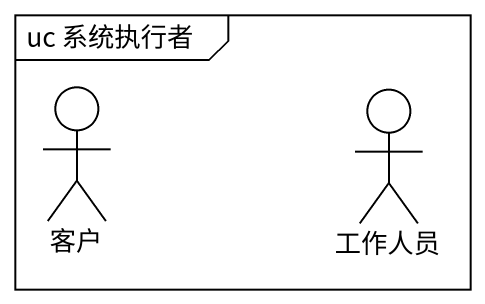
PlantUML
@startuml
mainframe uc 系统执行者
actor 客户
actor 工作人员
@enduml
